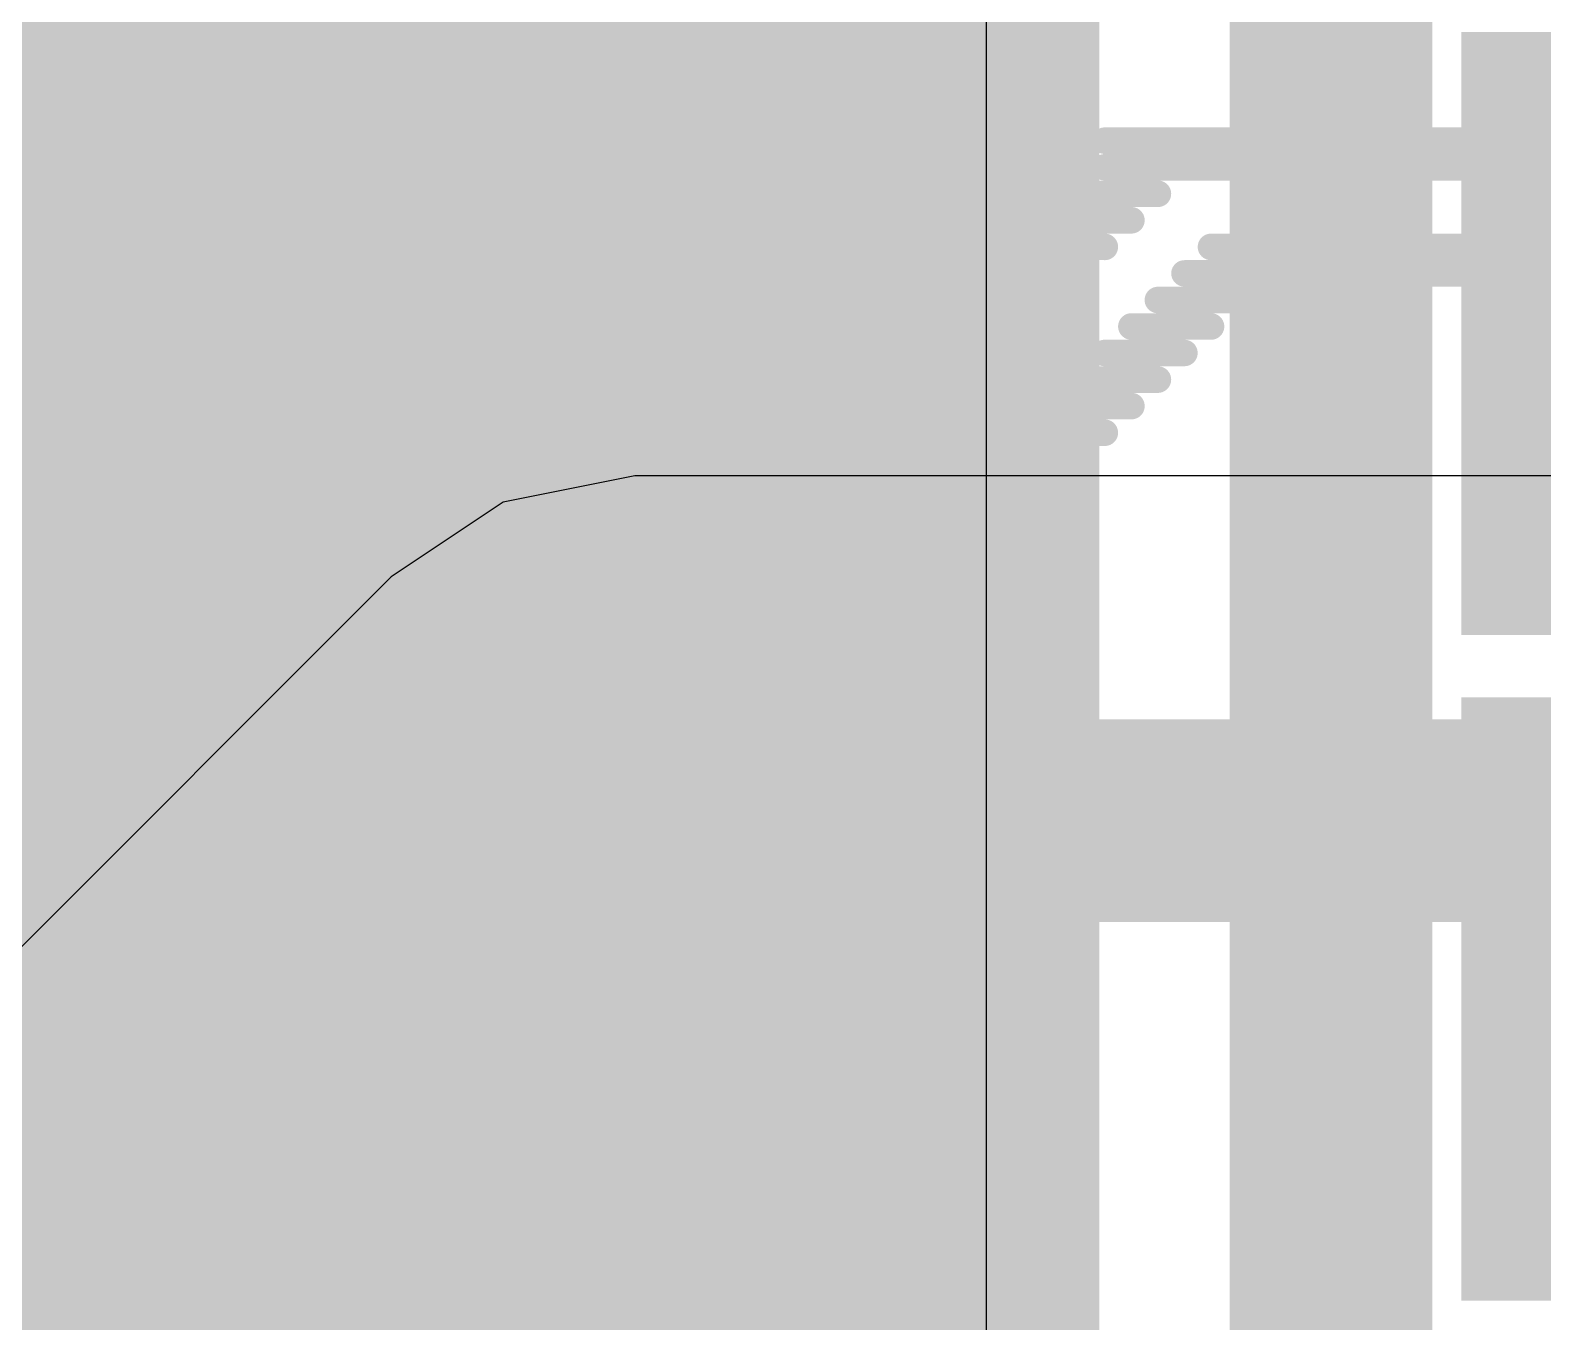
# Model space of a CAD drawing. Header units: inches. Extents: x -8 to 384, y -12 to 64.
# Drawn here: x 11.255 to 12.392, y 5.059 to 6.03 of the extents above; entities that cross this region are included whole.
import ezdxf

# ---------------------------------------------------------------- set-up
doc = ezdxf.new("R2010")
doc.units = ezdxf.units.IN
for name, color, linetype in [('Board_outline', 216, 'Continuous'), ('Bottom Layer', 5, 'Continuous'), ('Bottom Overlay', 54, 'Continuous'), ('Top Layer', 1, 'Continuous'), ('Top Paste', 8, 'Continuous'), ('Top Solder', 216, 'Continuous')]:
    doc.layers.add(name, color=color, linetype=linetype)

# ---------------------------------------------------------------- blocks, each defined once
blk = doc.blocks.new('QFN64_45')
at = {"layer": 'Top Layer'}
blk.add_hatch(color=1, dxfattribs=at).paths.add_polyline_path([(3.575, -3.575), (-3.575, -3.575), (-3.575, 3.575), (3.575, 3.575)])
at = {"layer": 'Top Paste'}
blk.add_hatch(color=8, dxfattribs=at).paths.add_polyline_path([(3.575, -3.575), (-3.575, -3.575), (-3.575, 3.575), (3.575, 3.575)])
at = {"layer": 'Top Solder'}
for points in [[(3.6766, -3.6766), (-3.6766, -3.6766), (-3.6766, 3.6766), (3.6766, 3.6766)], [(3.9484, -2.0234), (4.8516, -2.0234), (4.8516, -2.4766), (3.9484, -2.4766)], [(3.9484, -2.5234), (4.8516, -2.5234), (4.8516, -2.9766), (3.9484, -2.9766)]]:
    blk.add_hatch(color=216, dxfattribs=at).paths.add_polyline_path(points)

msp = doc.modelspace()

# ---------------------------------------------------------------- linework, layer by layer
at = {"layer": 'Board_outline'}
msp.add_lwpolyline([(37.5368, 13.3604, 0.254, 0.254, 1), (-7.4632, 13.3604, 0.254, 0.254, 1)], format="xyseb", close=True, dxfattribs=at)
at = {"layer": 'Bottom Layer'}
for p, q in [((11.7096, 5.6948), (11.6105, 5.6751)), ((13.6111, 5.6948), (11.7096, 5.6948)), ((11.6105, 5.6751), (11.5265, 5.619)), ((11.5265, 5.619), (10.8659, 4.9583))]:
    msp.add_line(p, q, dxfattribs=at)
for points in [[(11.049, 4.7752, 0.1524, 0.1524, 0), (11.7096, 5.4358, 0.1524, 0.1524, 0)], [(11.7096, 5.4358, 0.1524, 0.1524, 0), (14.021, 5.4358, 0.1524, 0.1524, 0)]]:
    msp.add_lwpolyline(points, format="xyseb", dxfattribs=at)
msp.add_lwpolyline([(11.6715, 5.4358, 0.0762, 0.0762, 1), (11.7477, 5.4358, 0.0762, 0.0762, 1)], format="xyseb", close=True, dxfattribs=at)
msp.add_lwpolyline([(11.6715, 5.4358, 0.0762, 0.0762, 1), (11.7477, 5.4358, 0.0762, 0.0762, 1)], format="xyseb", close=True, dxfattribs=at)
at = {"layer": 'Bottom Overlay'}
for points in [[(12.0626, 5.9467, 0.0199, 0.0199, 0), (12.9998, 5.9467, 0.0199, 0.0199, 0)], [(12.0626, 5.9267, 0.0199, 0.0199, 0), (13.0198, 5.9267, 0.0199, 0.0199, 0)], [(12.0227, 5.9068, 0.0199, 0.0199, 0), (12.1025, 5.9068, 0.0199, 0.0199, 0)], [(12.0227, 5.8869, 0.0199, 0.0199, 0), (12.0826, 5.8869, 0.0199, 0.0199, 0)], [(11.9829, 5.8669, 0.0199, 0.0199, 0), (12.0626, 5.8669, 0.0199, 0.0199, 0)], [(12.1424, 5.8669, 0.0199, 0.0199, 0), (12.94, 5.8669, 0.0199, 0.0199, 0)], [(11.9829, 5.847, 0.0199, 0.0199, 0), (12.0427, 5.847, 0.0199, 0.0199, 0)], [(12.1224, 5.847, 0.0199, 0.0199, 0), (12.9599, 5.847, 0.0199, 0.0199, 0)], [(11.9629, 5.827, 0.0199, 0.0199, 0), (12.0227, 5.827, 0.0199, 0.0199, 0)], [(12.1025, 5.827, 0.0199, 0.0199, 0), (12.1623, 5.827, 0.0199, 0.0199, 0)], [(11.943, 5.8071, 0.0199, 0.0199, 0), (12.0028, 5.8071, 0.0199, 0.0199, 0)], [(12.0826, 5.8071, 0.0199, 0.0199, 0), (12.1424, 5.8071, 0.0199, 0.0199, 0)], [(11.923, 5.7872, 0.0199, 0.0199, 0), (11.9829, 5.7872, 0.0199, 0.0199, 0)], [(12.0626, 5.7872, 0.0199, 0.0199, 0), (12.1224, 5.7872, 0.0199, 0.0199, 0)], [(11.8832, 5.7672, 0.0199, 0.0199, 0), (11.9629, 5.7672, 0.0199, 0.0199, 0)], [(12.0427, 5.7672, 0.0199, 0.0199, 0), (12.1025, 5.7672, 0.0199, 0.0199, 0)], [(11.8632, 5.7473, 0.0199, 0.0199, 0), (11.943, 5.7473, 0.0199, 0.0199, 0)], [(12.0227, 5.7473, 0.0199, 0.0199, 0), (12.0826, 5.7473, 0.0199, 0.0199, 0)], [(11.8433, 5.7273, 0.0199, 0.0199, 0), (11.923, 5.7273, 0.0199, 0.0199, 0)], [(12.0028, 5.7273, 0.0199, 0.0199, 0), (12.0626, 5.7273, 0.0199, 0.0199, 0)], [(11.8233, 5.7074, 0.0199, 0.0199, 0), (11.9031, 5.7074, 0.0199, 0.0199, 0)], [(11.9829, 5.7074, 0.0199, 0.0199, 0), (12.0427, 5.7074, 0.0199, 0.0199, 0)], [(11.8034, 5.6875, 0.0199, 0.0199, 0), (11.8832, 5.6875, 0.0199, 0.0199, 0)], [(11.9629, 5.6875, 0.0199, 0.0199, 0), (12.0227, 5.6875, 0.0199, 0.0199, 0)], [(11.7835, 5.6675, 0.0199, 0.0199, 0), (11.8632, 5.6675, 0.0199, 0.0199, 0)], [(11.943, 5.6675, 0.0199, 0.0199, 0), (12.0028, 5.6675, 0.0199, 0.0199, 0)], [(11.7635, 5.6476, 0.0199, 0.0199, 0), (11.8433, 5.6476, 0.0199, 0.0199, 0)], [(11.923, 5.6476, 0.0199, 0.0199, 0), (11.9829, 5.6476, 0.0199, 0.0199, 0)], [(11.7635, 5.6276, 0.0199, 0.0199, 0), (11.8233, 5.6276, 0.0199, 0.0199, 0)], [(11.9031, 5.6276, 0.0199, 0.0199, 0), (11.9629, 5.6276, 0.0199, 0.0199, 0)], [(11.7436, 5.6077, 0.0199, 0.0199, 0), (11.8034, 5.6077, 0.0199, 0.0199, 0)], [(11.8832, 5.6077, 0.0199, 0.0199, 0), (11.943, 5.6077, 0.0199, 0.0199, 0)], [(11.7236, 5.5878, 0.0199, 0.0199, 0), (11.7835, 5.5878, 0.0199, 0.0199, 0)], [(11.8632, 5.5878, 0.0199, 0.0199, 0), (11.923, 5.5878, 0.0199, 0.0199, 0)], [(11.6838, 5.5678, 0.0199, 0.0199, 0), (11.7635, 5.5678, 0.0199, 0.0199, 0)], [(11.8433, 5.5678, 0.0199, 0.0199, 0), (11.9031, 5.5678, 0.0199, 0.0199, 0)], [(11.6838, 5.5479, 0.0199, 0.0199, 0), (11.7436, 5.5479, 0.0199, 0.0199, 0)], [(11.8233, 5.5479, 0.0199, 0.0199, 0), (11.8832, 5.5479, 0.0199, 0.0199, 0)], [(11.6439, 5.5279, 0.0199, 0.0199, 0), (11.7236, 5.5279, 0.0199, 0.0199, 0)], [(11.8034, 5.5279, 0.0199, 0.0199, 0), (11.8632, 5.5279, 0.0199, 0.0199, 0)], [(11.6439, 5.508, 0.0199, 0.0199, 0), (11.7037, 5.508, 0.0199, 0.0199, 0)], [(11.7835, 5.508, 0.0199, 0.0199, 0), (11.8433, 5.508, 0.0199, 0.0199, 0)], [(11.6239, 5.4881, 0.0199, 0.0199, 0), (11.6838, 5.4881, 0.0199, 0.0199, 0)], [(11.7635, 5.4881, 0.0199, 0.0199, 0), (11.8233, 5.4881, 0.0199, 0.0199, 0)], [(11.604, 5.4681, 0.0199, 0.0199, 0), (11.6638, 5.4681, 0.0199, 0.0199, 0)], [(11.7436, 5.4681, 0.0199, 0.0199, 0), (11.8034, 5.4681, 0.0199, 0.0199, 0)], [(11.5641, 5.4482, 0.0199, 0.0199, 0), (11.6439, 5.4482, 0.0199, 0.0199, 0)], [(11.7236, 5.4482, 0.0199, 0.0199, 0), (11.7835, 5.4482, 0.0199, 0.0199, 0)], [(11.5641, 5.4282, 0.0199, 0.0199, 0), (11.6239, 5.4282, 0.0199, 0.0199, 0)], [(11.7037, 5.4282, 0.0199, 0.0199, 0), (11.7635, 5.4282, 0.0199, 0.0199, 0)], [(11.5442, 5.4083, 0.0199, 0.0199, 0), (11.604, 5.4083, 0.0199, 0.0199, 0)], [(11.6838, 5.4083, 0.0199, 0.0199, 0), (11.7436, 5.4083, 0.0199, 0.0199, 0)], [(11.5242, 5.3884, 0.0199, 0.0199, 0), (11.5841, 5.3884, 0.0199, 0.0199, 0)], [(11.6638, 5.3884, 0.0199, 0.0199, 0), (11.7436, 5.3884, 0.0199, 0.0199, 0)], [(11.5043, 5.3684, 0.0199, 0.0199, 0), (11.5641, 5.3684, 0.0199, 0.0199, 0)], [(11.6439, 5.3684, 0.0199, 0.0199, 0), (11.7236, 5.3684, 0.0199, 0.0199, 0)], [(11.4844, 5.3485, 0.0199, 0.0199, 0), (11.5442, 5.3485, 0.0199, 0.0199, 0)], [(11.6239, 5.3485, 0.0199, 0.0199, 0), (11.7037, 5.3485, 0.0199, 0.0199, 0)], [(11.4644, 5.3285, 0.0199, 0.0199, 0), (11.5242, 5.3285, 0.0199, 0.0199, 0)], [(11.604, 5.3285, 0.0199, 0.0199, 0), (11.6838, 5.3285, 0.0199, 0.0199, 0)], [(11.4445, 5.3086, 0.0199, 0.0199, 0), (11.5043, 5.3086, 0.0199, 0.0199, 0)], [(11.5841, 5.3086, 0.0199, 0.0199, 0), (11.6638, 5.3086, 0.0199, 0.0199, 0)], [(11.4245, 5.2887, 0.0199, 0.0199, 0), (11.4844, 5.2887, 0.0199, 0.0199, 0)], [(11.5641, 5.2887, 0.0199, 0.0199, 0), (11.6439, 5.2887, 0.0199, 0.0199, 0)], [(11.4046, 5.2687, 0.0199, 0.0199, 0), (11.4644, 5.2687, 0.0199, 0.0199, 0)], [(11.5442, 5.2687, 0.0199, 0.0199, 0), (11.6239, 5.2687, 0.0199, 0.0199, 0)], [(11.3847, 5.2488, 0.0199, 0.0199, 0), (11.4445, 5.2488, 0.0199, 0.0199, 0)], [(11.5242, 5.2488, 0.0199, 0.0199, 0), (11.604, 5.2488, 0.0199, 0.0199, 0)], [(11.3647, 5.2288, 0.0199, 0.0199, 0), (11.4245, 5.2288, 0.0199, 0.0199, 0)], [(11.5043, 5.2288, 0.0199, 0.0199, 0), (11.5841, 5.2288, 0.0199, 0.0199, 0)], [(11.3448, 5.2089, 0.0199, 0.0199, 0), (11.4046, 5.2089, 0.0199, 0.0199, 0)], [(11.4844, 5.2089, 0.0199, 0.0199, 0), (11.5641, 5.2089, 0.0199, 0.0199, 0)], [(11.3248, 5.1889, 0.0199, 0.0199, 0), (11.3847, 5.1889, 0.0199, 0.0199, 0)], [(11.4644, 5.1889, 0.0199, 0.0199, 0), (11.5442, 5.1889, 0.0199, 0.0199, 0)], [(11.3049, 5.169, 0.0199, 0.0199, 0), (11.3647, 5.169, 0.0199, 0.0199, 0)], [(11.4445, 5.169, 0.0199, 0.0199, 0), (11.5242, 5.169, 0.0199, 0.0199, 0)], [(11.285, 5.1491, 0.0199, 0.0199, 0), (11.3448, 5.1491, 0.0199, 0.0199, 0)], [(11.4245, 5.1491, 0.0199, 0.0199, 0), (11.5043, 5.1491, 0.0199, 0.0199, 0)], [(11.285, 5.1291, 0.0199, 0.0199, 0), (11.3448, 5.1291, 0.0199, 0.0199, 0)], [(11.4046, 5.1291, 0.0199, 0.0199, 0), (11.4844, 5.1291, 0.0199, 0.0199, 0)], [(11.285, 5.1092, 0.0199, 0.0199, 0), (11.3448, 5.1092, 0.0199, 0.0199, 0)], [(11.3847, 5.1092, 0.0199, 0.0199, 0), (11.4644, 5.1092, 0.0199, 0.0199, 0)], [(11.285, 5.0892, 0.0199, 0.0199, 0), (11.3448, 5.0892, 0.0199, 0.0199, 0)], [(11.3847, 5.0892, 0.0199, 0.0199, 0), (11.4445, 5.0892, 0.0199, 0.0199, 0)], [(11.285, 5.0693, 0.0199, 0.0199, 0), (11.3448, 5.0693, 0.0199, 0.0199, 0)], [(11.3847, 5.0693, 0.0199, 0.0199, 0), (11.4245, 5.0693, 0.0199, 0.0199, 0)]]:
    msp.add_lwpolyline(points, format="xyseb", dxfattribs=at)
for points in [[(12.0576, 5.9467, 0.00997, 0.00997, 1), (12.0676, 5.9467, 0.00997, 0.00997, 1)], [(12.0576, 5.9267, 0.00997, 0.00997, 1), (12.0676, 5.9267, 0.00997, 0.00997, 1)], [(12.0178, 5.9068, 0.00997, 0.00997, 1), (12.0277, 5.9068, 0.00997, 0.00997, 1)], [(12.0975, 5.9068, 0.00997, 0.00997, 1), (12.1075, 5.9068, 0.00997, 0.00997, 1)], [(12.0178, 5.8869, 0.00997, 0.00997, 1), (12.0277, 5.8869, 0.00997, 0.00997, 1)], [(12.0776, 5.8869, 0.00997, 0.00997, 1), (12.0876, 5.8869, 0.00997, 0.00997, 1)], [(11.9779, 5.8669, 0.00997, 0.00997, 1), (11.9879, 5.8669, 0.00997, 0.00997, 1)], [(12.0576, 5.8669, 0.00997, 0.00997, 1), (12.0676, 5.8669, 0.00997, 0.00997, 1)], [(12.1374, 5.8669, 0.00997, 0.00997, 1), (12.1474, 5.8669, 0.00997, 0.00997, 1)], [(11.9779, 5.847, 0.00997, 0.00997, 1), (11.9879, 5.847, 0.00997, 0.00997, 1)], [(12.0377, 5.847, 0.00997, 0.00997, 1), (12.0477, 5.847, 0.00997, 0.00997, 1)], [(12.1175, 5.847, 0.00997, 0.00997, 1), (12.1274, 5.847, 0.00997, 0.00997, 1)], [(11.9579, 5.827, 0.00997, 0.00997, 1), (11.9679, 5.827, 0.00997, 0.00997, 1)], [(12.0178, 5.827, 0.00997, 0.00997, 1), (12.0277, 5.827, 0.00997, 0.00997, 1)], [(12.0975, 5.827, 0.00997, 0.00997, 1), (12.1075, 5.827, 0.00997, 0.00997, 1)], [(12.1573, 5.827, 0.00997, 0.00997, 1), (12.1673, 5.827, 0.00997, 0.00997, 1)], [(11.938, 5.8071, 0.00997, 0.00997, 1), (11.948, 5.8071, 0.00997, 0.00997, 1)], [(11.9978, 5.8071, 0.00997, 0.00997, 1), (12.0078, 5.8071, 0.00997, 0.00997, 1)], [(12.0776, 5.8071, 0.00997, 0.00997, 1), (12.0876, 5.8071, 0.00997, 0.00997, 1)], [(12.1374, 5.8071, 0.00997, 0.00997, 1), (12.1474, 5.8071, 0.00997, 0.00997, 1)], [(11.9181, 5.7872, 0.00997, 0.00997, 1), (11.928, 5.7872, 0.00997, 0.00997, 1)], [(11.9779, 5.7872, 0.00997, 0.00997, 1), (11.9879, 5.7872, 0.00997, 0.00997, 1)], [(12.0576, 5.7872, 0.00997, 0.00997, 1), (12.0676, 5.7872, 0.00997, 0.00997, 1)], [(12.1175, 5.7872, 0.00997, 0.00997, 1), (12.1274, 5.7872, 0.00997, 0.00997, 1)], [(11.8782, 5.7672, 0.00997, 0.00997, 1), (11.8881, 5.7672, 0.00997, 0.00997, 1)], [(11.9579, 5.7672, 0.00997, 0.00997, 1), (11.9679, 5.7672, 0.00997, 0.00997, 1)], [(12.0377, 5.7672, 0.00997, 0.00997, 1), (12.0477, 5.7672, 0.00997, 0.00997, 1)], [(12.0975, 5.7672, 0.00997, 0.00997, 1), (12.1075, 5.7672, 0.00997, 0.00997, 1)], [(11.8582, 5.7473, 0.00997, 0.00997, 1), (11.8682, 5.7473, 0.00997, 0.00997, 1)], [(11.938, 5.7473, 0.00997, 0.00997, 1), (11.948, 5.7473, 0.00997, 0.00997, 1)], [(12.0178, 5.7473, 0.00997, 0.00997, 1), (12.0277, 5.7473, 0.00997, 0.00997, 1)], [(12.0776, 5.7473, 0.00997, 0.00997, 1), (12.0876, 5.7473, 0.00997, 0.00997, 1)], [(11.8383, 5.7273, 0.00997, 0.00997, 1), (11.8483, 5.7273, 0.00997, 0.00997, 1)], [(11.9181, 5.7273, 0.00997, 0.00997, 1), (11.928, 5.7273, 0.00997, 0.00997, 1)], [(11.9978, 5.7273, 0.00997, 0.00997, 1), (12.0078, 5.7273, 0.00997, 0.00997, 1)], [(12.0576, 5.7273, 0.00997, 0.00997, 1), (12.0676, 5.7273, 0.00997, 0.00997, 1)], [(11.8184, 5.7074, 0.00997, 0.00997, 1), (11.8283, 5.7074, 0.00997, 0.00997, 1)], [(11.8981, 5.7074, 0.00997, 0.00997, 1), (11.9081, 5.7074, 0.00997, 0.00997, 1)], [(11.9779, 5.7074, 0.00997, 0.00997, 1), (11.9879, 5.7074, 0.00997, 0.00997, 1)], [(12.0377, 5.7074, 0.00997, 0.00997, 1), (12.0477, 5.7074, 0.00997, 0.00997, 1)], [(11.7984, 5.6875, 0.00997, 0.00997, 1), (11.8084, 5.6875, 0.00997, 0.00997, 1)], [(11.8782, 5.6875, 0.00997, 0.00997, 1), (11.8881, 5.6875, 0.00997, 0.00997, 1)], [(11.9579, 5.6875, 0.00997, 0.00997, 1), (11.9679, 5.6875, 0.00997, 0.00997, 1)], [(12.0178, 5.6875, 0.00997, 0.00997, 1), (12.0277, 5.6875, 0.00997, 0.00997, 1)], [(11.7785, 5.6675, 0.00997, 0.00997, 1), (11.7884, 5.6675, 0.00997, 0.00997, 1)], [(11.8582, 5.6675, 0.00997, 0.00997, 1), (11.8682, 5.6675, 0.00997, 0.00997, 1)], [(11.938, 5.6675, 0.00997, 0.00997, 1), (11.948, 5.6675, 0.00997, 0.00997, 1)], [(11.9978, 5.6675, 0.00997, 0.00997, 1), (12.0078, 5.6675, 0.00997, 0.00997, 1)], [(11.7585, 5.6476, 0.00997, 0.00997, 1), (11.7685, 5.6476, 0.00997, 0.00997, 1)], [(11.8383, 5.6476, 0.00997, 0.00997, 1), (11.8483, 5.6476, 0.00997, 0.00997, 1)], [(11.9181, 5.6476, 0.00997, 0.00997, 1), (11.928, 5.6476, 0.00997, 0.00997, 1)], [(11.9779, 5.6476, 0.00997, 0.00997, 1), (11.9879, 5.6476, 0.00997, 0.00997, 1)], [(11.7585, 5.6276, 0.00997, 0.00997, 1), (11.7685, 5.6276, 0.00997, 0.00997, 1)], [(11.8184, 5.6276, 0.00997, 0.00997, 1), (11.8283, 5.6276, 0.00997, 0.00997, 1)], [(11.8981, 5.6276, 0.00997, 0.00997, 1), (11.9081, 5.6276, 0.00997, 0.00997, 1)], [(11.9579, 5.6276, 0.00997, 0.00997, 1), (11.9679, 5.6276, 0.00997, 0.00997, 1)], [(11.7386, 5.6077, 0.00997, 0.00997, 1), (11.7486, 5.6077, 0.00997, 0.00997, 1)], [(11.7984, 5.6077, 0.00997, 0.00997, 1), (11.8084, 5.6077, 0.00997, 0.00997, 1)], [(11.8782, 5.6077, 0.00997, 0.00997, 1), (11.8881, 5.6077, 0.00997, 0.00997, 1)], [(11.938, 5.6077, 0.00997, 0.00997, 1), (11.948, 5.6077, 0.00997, 0.00997, 1)], [(11.7187, 5.5878, 0.00997, 0.00997, 1), (11.7286, 5.5878, 0.00997, 0.00997, 1)], [(11.7785, 5.5878, 0.00997, 0.00997, 1), (11.7884, 5.5878, 0.00997, 0.00997, 1)], [(11.8582, 5.5878, 0.00997, 0.00997, 1), (11.8682, 5.5878, 0.00997, 0.00997, 1)], [(11.9181, 5.5878, 0.00997, 0.00997, 1), (11.928, 5.5878, 0.00997, 0.00997, 1)], [(11.6788, 5.5678, 0.00997, 0.00997, 1), (11.6887, 5.5678, 0.00997, 0.00997, 1)], [(11.7585, 5.5678, 0.00997, 0.00997, 1), (11.7685, 5.5678, 0.00997, 0.00997, 1)], [(11.8383, 5.5678, 0.00997, 0.00997, 1), (11.8483, 5.5678, 0.00997, 0.00997, 1)], [(11.8981, 5.5678, 0.00997, 0.00997, 1), (11.9081, 5.5678, 0.00997, 0.00997, 1)], [(11.6788, 5.5479, 0.00997, 0.00997, 1), (11.6887, 5.5479, 0.00997, 0.00997, 1)], [(11.7386, 5.5479, 0.00997, 0.00997, 1), (11.7486, 5.5479, 0.00997, 0.00997, 1)], [(11.8184, 5.5479, 0.00997, 0.00997, 1), (11.8283, 5.5479, 0.00997, 0.00997, 1)], [(11.8782, 5.5479, 0.00997, 0.00997, 1), (11.8881, 5.5479, 0.00997, 0.00997, 1)], [(11.6389, 5.5279, 0.00997, 0.00997, 1), (11.6489, 5.5279, 0.00997, 0.00997, 1)], [(11.7187, 5.5279, 0.00997, 0.00997, 1), (11.7286, 5.5279, 0.00997, 0.00997, 1)], [(11.7984, 5.5279, 0.00997, 0.00997, 1), (11.8084, 5.5279, 0.00997, 0.00997, 1)], [(11.8582, 5.5279, 0.00997, 0.00997, 1), (11.8682, 5.5279, 0.00997, 0.00997, 1)], [(11.6389, 5.508, 0.00997, 0.00997, 1), (11.6489, 5.508, 0.00997, 0.00997, 1)], [(11.6987, 5.508, 0.00997, 0.00997, 1), (11.7087, 5.508, 0.00997, 0.00997, 1)], [(11.7785, 5.508, 0.00997, 0.00997, 1), (11.7884, 5.508, 0.00997, 0.00997, 1)], [(11.8383, 5.508, 0.00997, 0.00997, 1), (11.8483, 5.508, 0.00997, 0.00997, 1)], [(11.619, 5.4881, 0.00997, 0.00997, 1), (11.6289, 5.4881, 0.00997, 0.00997, 1)], [(11.6788, 5.4881, 0.00997, 0.00997, 1), (11.6887, 5.4881, 0.00997, 0.00997, 1)], [(11.7585, 5.4881, 0.00997, 0.00997, 1), (11.7685, 5.4881, 0.00997, 0.00997, 1)], [(11.8184, 5.4881, 0.00997, 0.00997, 1), (11.8283, 5.4881, 0.00997, 0.00997, 1)], [(11.599, 5.4681, 0.00997, 0.00997, 1), (11.609, 5.4681, 0.00997, 0.00997, 1)], [(11.6588, 5.4681, 0.00997, 0.00997, 1), (11.6688, 5.4681, 0.00997, 0.00997, 1)], [(11.7386, 5.4681, 0.00997, 0.00997, 1), (11.7486, 5.4681, 0.00997, 0.00997, 1)], [(11.7984, 5.4681, 0.00997, 0.00997, 1), (11.8084, 5.4681, 0.00997, 0.00997, 1)], [(11.5591, 5.4482, 0.00997, 0.00997, 1), (11.5691, 5.4482, 0.00997, 0.00997, 1)], [(11.6389, 5.4482, 0.00997, 0.00997, 1), (11.6489, 5.4482, 0.00997, 0.00997, 1)], [(11.7187, 5.4482, 0.00997, 0.00997, 1), (11.7286, 5.4482, 0.00997, 0.00997, 1)], [(11.7785, 5.4482, 0.00997, 0.00997, 1), (11.7884, 5.4482, 0.00997, 0.00997, 1)], [(11.5591, 5.4282, 0.00997, 0.00997, 1), (11.5691, 5.4282, 0.00997, 0.00997, 1)], [(11.619, 5.4282, 0.00997, 0.00997, 1), (11.6289, 5.4282, 0.00997, 0.00997, 1)], [(11.6987, 5.4282, 0.00997, 0.00997, 1), (11.7087, 5.4282, 0.00997, 0.00997, 1)], [(11.7585, 5.4282, 0.00997, 0.00997, 1), (11.7685, 5.4282, 0.00997, 0.00997, 1)], [(11.5392, 5.4083, 0.00997, 0.00997, 1), (11.5492, 5.4083, 0.00997, 0.00997, 1)], [(11.599, 5.4083, 0.00997, 0.00997, 1), (11.609, 5.4083, 0.00997, 0.00997, 1)], [(11.6788, 5.4083, 0.00997, 0.00997, 1), (11.6887, 5.4083, 0.00997, 0.00997, 1)], [(11.7386, 5.4083, 0.00997, 0.00997, 1), (11.7486, 5.4083, 0.00997, 0.00997, 1)], [(11.5193, 5.3884, 0.00997, 0.00997, 1), (11.5292, 5.3884, 0.00997, 0.00997, 1)], [(11.5791, 5.3884, 0.00997, 0.00997, 1), (11.589, 5.3884, 0.00997, 0.00997, 1)], [(11.6588, 5.3884, 0.00997, 0.00997, 1), (11.6688, 5.3884, 0.00997, 0.00997, 1)], [(11.7386, 5.3884, 0.00997, 0.00997, 1), (11.7486, 5.3884, 0.00997, 0.00997, 1)], [(11.4993, 5.3684, 0.00997, 0.00997, 1), (11.5093, 5.3684, 0.00997, 0.00997, 1)], [(11.5591, 5.3684, 0.00997, 0.00997, 1), (11.5691, 5.3684, 0.00997, 0.00997, 1)], [(11.6389, 5.3684, 0.00997, 0.00997, 1), (11.6489, 5.3684, 0.00997, 0.00997, 1)], [(11.7187, 5.3684, 0.00997, 0.00997, 1), (11.7286, 5.3684, 0.00997, 0.00997, 1)], [(11.4794, 5.3485, 0.00997, 0.00997, 1), (11.4893, 5.3485, 0.00997, 0.00997, 1)], [(11.5392, 5.3485, 0.00997, 0.00997, 1), (11.5492, 5.3485, 0.00997, 0.00997, 1)], [(11.619, 5.3485, 0.00997, 0.00997, 1), (11.6289, 5.3485, 0.00997, 0.00997, 1)], [(11.6987, 5.3485, 0.00997, 0.00997, 1), (11.7087, 5.3485, 0.00997, 0.00997, 1)], [(11.4594, 5.3285, 0.00997, 0.00997, 1), (11.4694, 5.3285, 0.00997, 0.00997, 1)], [(11.5193, 5.3285, 0.00997, 0.00997, 1), (11.5292, 5.3285, 0.00997, 0.00997, 1)], [(11.599, 5.3285, 0.00997, 0.00997, 1), (11.609, 5.3285, 0.00997, 0.00997, 1)], [(11.6788, 5.3285, 0.00997, 0.00997, 1), (11.6887, 5.3285, 0.00997, 0.00997, 1)], [(11.4395, 5.3086, 0.00997, 0.00997, 1), (11.4495, 5.3086, 0.00997, 0.00997, 1)], [(11.4993, 5.3086, 0.00997, 0.00997, 1), (11.5093, 5.3086, 0.00997, 0.00997, 1)], [(11.5791, 5.3086, 0.00997, 0.00997, 1), (11.589, 5.3086, 0.00997, 0.00997, 1)], [(11.6588, 5.3086, 0.00997, 0.00997, 1), (11.6688, 5.3086, 0.00997, 0.00997, 1)], [(11.4196, 5.2887, 0.00997, 0.00997, 1), (11.4295, 5.2887, 0.00997, 0.00997, 1)], [(11.4794, 5.2887, 0.00997, 0.00997, 1), (11.4893, 5.2887, 0.00997, 0.00997, 1)], [(11.5591, 5.2887, 0.00997, 0.00997, 1), (11.5691, 5.2887, 0.00997, 0.00997, 1)], [(11.6389, 5.2887, 0.00997, 0.00997, 1), (11.6489, 5.2887, 0.00997, 0.00997, 1)], [(11.3996, 5.2687, 0.00997, 0.00997, 1), (11.4096, 5.2687, 0.00997, 0.00997, 1)], [(11.4594, 5.2687, 0.00997, 0.00997, 1), (11.4694, 5.2687, 0.00997, 0.00997, 1)], [(11.5392, 5.2687, 0.00997, 0.00997, 1), (11.5492, 5.2687, 0.00997, 0.00997, 1)], [(11.619, 5.2687, 0.00997, 0.00997, 1), (11.6289, 5.2687, 0.00997, 0.00997, 1)], [(11.3797, 5.2488, 0.00997, 0.00997, 1), (11.3896, 5.2488, 0.00997, 0.00997, 1)], [(11.4395, 5.2488, 0.00997, 0.00997, 1), (11.4495, 5.2488, 0.00997, 0.00997, 1)], [(11.5193, 5.2488, 0.00997, 0.00997, 1), (11.5292, 5.2488, 0.00997, 0.00997, 1)], [(11.599, 5.2488, 0.00997, 0.00997, 1), (11.609, 5.2488, 0.00997, 0.00997, 1)], [(11.3597, 5.2288, 0.00997, 0.00997, 1), (11.3697, 5.2288, 0.00997, 0.00997, 1)], [(11.4196, 5.2288, 0.00997, 0.00997, 1), (11.4295, 5.2288, 0.00997, 0.00997, 1)], [(11.4993, 5.2288, 0.00997, 0.00997, 1), (11.5093, 5.2288, 0.00997, 0.00997, 1)], [(11.5791, 5.2288, 0.00997, 0.00997, 1), (11.589, 5.2288, 0.00997, 0.00997, 1)], [(11.3398, 5.2089, 0.00997, 0.00997, 1), (11.3498, 5.2089, 0.00997, 0.00997, 1)], [(11.3996, 5.2089, 0.00997, 0.00997, 1), (11.4096, 5.2089, 0.00997, 0.00997, 1)], [(11.4794, 5.2089, 0.00997, 0.00997, 1), (11.4893, 5.2089, 0.00997, 0.00997, 1)], [(11.5591, 5.2089, 0.00997, 0.00997, 1), (11.5691, 5.2089, 0.00997, 0.00997, 1)], [(11.3199, 5.1889, 0.00997, 0.00997, 1), (11.3298, 5.1889, 0.00997, 0.00997, 1)], [(11.3797, 5.1889, 0.00997, 0.00997, 1), (11.3896, 5.1889, 0.00997, 0.00997, 1)], [(11.4594, 5.1889, 0.00997, 0.00997, 1), (11.4694, 5.1889, 0.00997, 0.00997, 1)], [(11.5392, 5.1889, 0.00997, 0.00997, 1), (11.5492, 5.1889, 0.00997, 0.00997, 1)], [(11.2999, 5.169, 0.00997, 0.00997, 1), (11.3099, 5.169, 0.00997, 0.00997, 1)], [(11.3597, 5.169, 0.00997, 0.00997, 1), (11.3697, 5.169, 0.00997, 0.00997, 1)], [(11.4395, 5.169, 0.00997, 0.00997, 1), (11.4495, 5.169, 0.00997, 0.00997, 1)], [(11.5193, 5.169, 0.00997, 0.00997, 1), (11.5292, 5.169, 0.00997, 0.00997, 1)], [(11.28, 5.1491, 0.00997, 0.00997, 1), (11.2899, 5.1491, 0.00997, 0.00997, 1)], [(11.3398, 5.1491, 0.00997, 0.00997, 1), (11.3498, 5.1491, 0.00997, 0.00997, 1)], [(11.4196, 5.1491, 0.00997, 0.00997, 1), (11.4295, 5.1491, 0.00997, 0.00997, 1)], [(11.4993, 5.1491, 0.00997, 0.00997, 1), (11.5093, 5.1491, 0.00997, 0.00997, 1)], [(11.28, 5.1291, 0.00997, 0.00997, 1), (11.2899, 5.1291, 0.00997, 0.00997, 1)], [(11.3398, 5.1291, 0.00997, 0.00997, 1), (11.3498, 5.1291, 0.00997, 0.00997, 1)], [(11.3996, 5.1291, 0.00997, 0.00997, 1), (11.4096, 5.1291, 0.00997, 0.00997, 1)], [(11.4794, 5.1291, 0.00997, 0.00997, 1), (11.4893, 5.1291, 0.00997, 0.00997, 1)], [(11.28, 5.1092, 0.00997, 0.00997, 1), (11.2899, 5.1092, 0.00997, 0.00997, 1)], [(11.3398, 5.1092, 0.00997, 0.00997, 1), (11.3498, 5.1092, 0.00997, 0.00997, 1)], [(11.3797, 5.1092, 0.00997, 0.00997, 1), (11.3896, 5.1092, 0.00997, 0.00997, 1)], [(11.4594, 5.1092, 0.00997, 0.00997, 1), (11.4694, 5.1092, 0.00997, 0.00997, 1)], [(11.28, 5.0892, 0.00997, 0.00997, 1), (11.2899, 5.0892, 0.00997, 0.00997, 1)], [(11.3398, 5.0892, 0.00997, 0.00997, 1), (11.3498, 5.0892, 0.00997, 0.00997, 1)], [(11.3797, 5.0892, 0.00997, 0.00997, 1), (11.3896, 5.0892, 0.00997, 0.00997, 1)], [(11.4395, 5.0892, 0.00997, 0.00997, 1), (11.4495, 5.0892, 0.00997, 0.00997, 1)], [(11.28, 5.0693, 0.00997, 0.00997, 1), (11.2899, 5.0693, 0.00997, 0.00997, 1)], [(11.3398, 5.0693, 0.00997, 0.00997, 1), (11.3498, 5.0693, 0.00997, 0.00997, 1)], [(11.3797, 5.0693, 0.00997, 0.00997, 1), (11.3896, 5.0693, 0.00997, 0.00997, 1)], [(11.4196, 5.0693, 0.00997, 0.00997, 1), (11.4295, 5.0693, 0.00997, 0.00997, 1)]]:
    msp.add_lwpolyline(points, format="xyseb", close=True, dxfattribs=at)
at = {"layer": 'Top Layer'}
msp.add_line((11.9736, 10.1752), (11.9736, 4.6082), dxfattribs=at)
msp.add_lwpolyline([(12.2326, 4.501, 0.1524, 0.1524, 0), (12.2326, 10.1752, 0.1524, 0.1524, 0)], format="xyseb", dxfattribs=at)

# ---------------------------------------------------------------- block references
msp.add_blockref('QFN64_45', (8.382, 8.0518))

doc.saveas('drawing.dxf')
